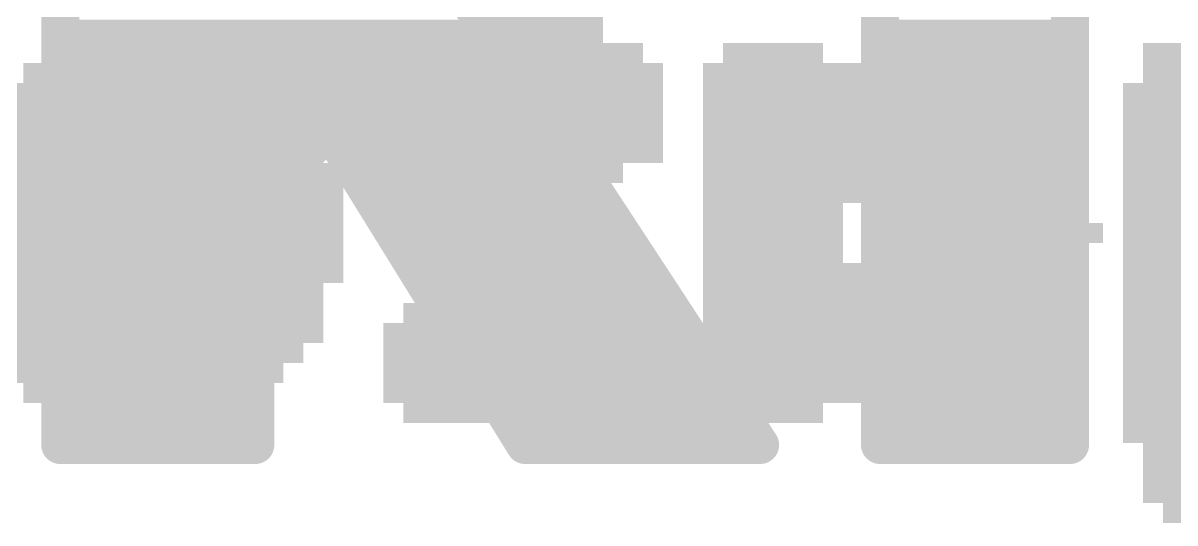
# Model space of a CAD drawing. Extents: x -32 to 103, y -61 to 35.
# Drawn here: x 28.211 to 30.515, y 10.69 to 11.69 of the extents above; entities that cross this region are included whole.
import ezdxf

# ---------------------------------------------------------------- set-up
doc = ezdxf.new("R2010")
doc.units = 0
doc.layers.add('21', color=41, linetype='CONTINUOUS')
doc.layers.add('22', color=40, linetype='CONTINUOUS')

# ---------------------------------------------------------------- blocks, each defined once
blk = doc.blocks.new('RECT')
blk.add_solid([(-0.5, -0.5), (0.5, -0.5), (-0.5, 0.5), (0.5, 0.5)])

msp = doc.modelspace()

# ---------------------------------------------------------------- linework, layer by layer
at = {"layer": '21', "const_width": 0.0762}
for points in [[(28.285, 10.846), (28.285, 12.586)], [(29.925, 10.846), (29.925, 12.006)], [(30.305, 12.006), (30.305, 10.846)], [(29.095, 11.746), (29.685, 10.846)], [(28.285, 11.6586), (29.1523, 11.6586)], [(29.925, 11.6586), (30.305, 11.6586)], [(28.285, 11.5824), (29.2022, 11.5824)], [(29.925, 11.5824), (30.305, 11.5824)], [(28.285, 11.5062), (29.2522, 11.5062)], [(29.925, 11.5062), (30.305, 11.5062)], [(28.825, 11.476), (28.675, 11.336)], [(29.215, 10.846), (28.825, 11.476)], [(28.285, 11.43), (28.7757, 11.43)], [(28.8535, 11.43), (29.3022, 11.43)], [(29.925, 11.43), (30.305, 11.43)], [(28.285, 11.3538), (28.6941, 11.3538)], [(28.9007, 11.3538), (29.3521, 11.3538)], [(29.925, 11.3538), (30.305, 11.3538)], [(28.675, 11.336), (28.675, 10.846)], [(28.285, 11.2776), (28.675, 11.2776)], [(28.9478, 11.2776), (29.4021, 11.2776)], [(29.925, 11.2776), (30.305, 11.2776)], [(28.285, 11.2014), (28.675, 11.2014)], [(28.995, 11.2014), (29.452, 11.2014)], [(29.925, 11.2014), (30.305, 11.2014)], [(28.285, 11.1252), (28.675, 11.1252)], [(29.0422, 11.1252), (29.502, 11.1252)], [(29.925, 11.1252), (30.305, 11.1252)], [(28.285, 11.049), (28.675, 11.049)], [(29.0893, 11.049), (29.5519, 11.049)], [(29.925, 11.049), (30.305, 11.049)], [(28.285, 10.9728), (28.675, 10.9728)], [(29.1365, 10.9728), (29.6019, 10.9728)], [(29.925, 10.9728), (30.305, 10.9728)], [(28.285, 10.8966), (28.675, 10.8966)], [(29.1837, 10.8966), (29.6518, 10.8966)], [(29.925, 10.8966), (30.305, 10.8966)], [(28.675, 10.846), (28.285, 10.846)], [(29.685, 10.846), (29.215, 10.846)], [(30.305, 10.846), (29.925, 10.846)]]:
    msp.add_lwpolyline(points, dxfattribs=at)
at = {"layer": '21', "const_width": 0.0381}
for points in [[(28.285, 11.6776, 1), (28.285, 11.6395)], [(29.1523, 11.6395, 1), (29.1523, 11.6776)], [(29.925, 11.6776, 1), (29.925, 11.6395)], [(30.305, 11.6395, 1), (30.305, 11.6776)], [(28.285, 11.6014, 1), (28.285, 11.5633)], [(29.2022, 11.5633, 1), (29.2022, 11.6014)], [(29.925, 11.6014, 1), (29.925, 11.5633)], [(30.305, 11.5633, 1), (30.305, 11.6014)], [(28.285, 11.5252, 1), (28.285, 11.4871)], [(29.2522, 11.4871, 1), (29.2522, 11.5252)], [(29.925, 11.5252, 1), (29.925, 11.4871)], [(30.305, 11.4871, 1), (30.305, 11.5252)], [(28.8412, 11.486, 1), (28.8088, 11.466)], [(28.838, 11.4621, 1), (28.812, 11.4899)], [(28.285, 11.449, 1), (28.285, 11.4109)], [(28.7757, 11.4109, 1), (28.7757, 11.449)], [(28.8535, 11.449, 1), (28.8535, 11.4109)], [(29.3022, 11.4109, 1), (29.3022, 11.449)], [(29.925, 11.449, 1), (29.925, 11.4109)], [(30.305, 11.4109, 1), (30.305, 11.449)], [(28.285, 11.3728, 1), (28.285, 11.3347)], [(28.6941, 11.3347, 1), (28.6941, 11.3728)], [(28.9007, 11.3728, 1), (28.9007, 11.3347)], [(29.3521, 11.3347, 1), (29.3521, 11.3728)], [(29.925, 11.3728, 1), (29.925, 11.3347)], [(30.305, 11.3347, 1), (30.305, 11.3728)], [(28.6941, 11.336, 1), (28.656, 11.336)], [(28.662, 11.3499, 1), (28.688, 11.3221)], [(28.285, 11.2967, 1), (28.285, 11.2586)], [(28.675, 11.2586, 1), (28.675, 11.2967)], [(28.9478, 11.2967, 1), (28.9478, 11.2586)], [(29.4021, 11.2586, 1), (29.4021, 11.2967)], [(29.925, 11.2967, 1), (29.925, 11.2586)], [(30.305, 11.2586, 1), (30.305, 11.2967)], [(28.285, 11.2205, 1), (28.285, 11.1824)], [(28.675, 11.1824, 1), (28.675, 11.2205)], [(28.995, 11.2205, 1), (28.995, 11.1824)], [(29.452, 11.1824, 1), (29.452, 11.2205)], [(29.925, 11.2205, 1), (29.925, 11.1824)], [(30.305, 11.1824, 1), (30.305, 11.2205)], [(28.285, 11.1443, 1), (28.285, 11.1062)], [(28.675, 11.1062, 1), (28.675, 11.1443)], [(29.0422, 11.1443, 1), (29.0422, 11.1062)], [(29.502, 11.1062, 1), (29.502, 11.1443)], [(29.925, 11.1443, 1), (29.925, 11.1062)], [(30.305, 11.1062, 1), (30.305, 11.1443)], [(28.285, 11.0681, 1), (28.285, 11.03)], [(28.675, 11.03, 1), (28.675, 11.0681)], [(29.0893, 11.0681, 1), (29.0893, 11.03)], [(29.5519, 11.03, 1), (29.5519, 11.0681)], [(29.925, 11.0681, 1), (29.925, 11.03)], [(30.305, 11.03, 1), (30.305, 11.0681)], [(28.285, 10.9919, 1), (28.285, 10.9538)], [(28.675, 10.9538, 1), (28.675, 10.9919)], [(29.1365, 10.9919, 1), (29.1365, 10.9538)], [(29.6019, 10.9538, 1), (29.6019, 10.9919)], [(29.925, 10.9919, 1), (29.925, 10.9538)], [(30.305, 10.9538, 1), (30.305, 10.9919)], [(28.285, 10.9157, 1), (28.285, 10.8776)], [(28.675, 10.8776, 1), (28.675, 10.9157)], [(29.1837, 10.9157, 1), (29.1837, 10.8776)], [(29.6518, 10.8776, 1), (29.6518, 10.9157)], [(29.925, 10.9157, 1), (29.925, 10.8776)], [(30.305, 10.8776, 1), (30.305, 10.9157)], [(28.285, 10.8651, 1), (28.285, 10.827)], [(28.675, 10.827, 1), (28.675, 10.8651)], [(29.215, 10.8651, 1), (29.215, 10.827)], [(29.685, 10.827, 1), (29.685, 10.8651)], [(29.925, 10.8651, 1), (29.925, 10.827)], [(30.305, 10.827, 1), (30.305, 10.8651)], [(28.266, 10.846, 1), (28.3041, 10.846)], [(28.656, 10.846, 1), (28.6941, 10.846)], [(29.1988, 10.836, 1), (29.2312, 10.856)], [(29.6691, 10.8356, 1), (29.7009, 10.8564)], [(29.906, 10.846, 1), (29.9441, 10.846)], [(30.2859, 10.846, 1), (30.324, 10.846)]]:
    msp.add_lwpolyline(points, format="xyb", dxfattribs=at)

# ---------------------------------------------------------------- block references
at = {"layer": '22', "yscale": 0.04, "rotation": 180}
for p, xscale in [((29.231, 11.71), 0.28), ((28.451, 11.67), 0.08), ((29.231, 11.67), 0.28), ((28.431, 11.63), 0.36), ((29.191, 11.63), 0.52), ((29.711, 11.63), 0.2), ((29.991, 11.63), 0.2), ((30.551, 11.63), 0.2), ((28.451, 11.59), 0.48), ((29.191, 11.59), 0.6), ((29.871, 11.59), 0.6), ((30.731, 11.59), 0.56), ((28.451, 11.55), 0.56), ((29.191, 11.55), 0.6), ((29.891, 11.55), 0.64), ((30.751, 11.55), 0.68), ((28.451, 11.51), 0.64), ((29.191, 11.51), 0.6), ((29.911, 11.51), 0.68), ((30.751, 11.51), 0.68), ((28.451, 11.47), 0.72), ((29.191, 11.47), 0.6), ((29.931, 11.47), 0.72), ((30.771, 11.47), 0.72), ((28.451, 11.43), 0.72), ((29.191, 11.43), 0.6), ((29.951, 11.43), 0.76), ((30.791, 11.43), 0.76), ((28.211, 11.39), 0.32), ((28.691, 11.39), 0.32), ((29.011, 11.39), 0.08), ((29.251, 11.39), 0.32), ((29.951, 11.39), 0.76), ((30.591, 11.39), 0.36), ((28.191, 11.35), 0.28), ((28.711, 11.35), 0.28), ((29.231, 11.35), 0.28), ((29.731, 11.35), 0.32), ((30.191, 11.35), 0.28), ((30.571, 11.35), 0.32), ((28.191, 11.31), 0.28), ((28.711, 11.31), 0.28), ((29.231, 11.31), 0.28), ((29.711, 11.31), 0.28), ((30.211, 11.31), 0.24), ((30.551, 11.31), 0.28), ((28.191, 11.27), 0.28), ((28.711, 11.27), 0.28), ((29.231, 11.27), 0.28), ((29.711, 11.27), 0.28), ((30.231, 11.27), 0.28), ((30.551, 11.27), 0.28), ((28.191, 11.23), 0.28), ((28.711, 11.23), 0.28), ((29.231, 11.23), 0.28), ((29.711, 11.23), 0.28), ((30.211, 11.23), 0.24), ((30.551, 11.23), 0.28), ((28.191, 11.19), 0.28), ((28.711, 11.19), 0.28), ((29.231, 11.19), 0.28), ((29.731, 11.19), 0.32), ((30.191, 11.19), 0.28), ((30.571, 11.19), 0.32), ((28.211, 11.15), 0.32), ((28.651, 11.15), 0.32), ((29.231, 11.15), 0.28), ((29.951, 11.15), 0.76), ((30.791, 11.15), 0.76), ((28.451, 11.11), 0.72), ((29.171, 11.11), 0.4), ((29.951, 11.11), 0.76), ((30.771, 11.11), 0.72), ((28.451, 11.07), 0.72), ((29.151, 11.07), 0.44), ((29.931, 11.07), 0.72), ((30.771, 11.07), 0.72), ((28.451, 11.03), 0.64), ((29.131, 11.03), 0.4), ((29.911, 11.03), 0.68), ((30.751, 11.03), 0.68), ((28.451, 10.99), 0.56), ((29.131, 10.99), 0.4), ((29.891, 10.99), 0.64), ((30.731, 10.99), 0.64), ((28.451, 10.95), 0.48), ((29.111, 10.95), 0.36), ((29.871, 10.95), 0.6), ((30.711, 10.95), 0.6), ((28.451, 10.91), 0.32), ((29.091, 10.91), 0.24), ((29.711, 10.91), 0.2), ((29.991, 10.91), 0.2), ((30.551, 10.91), 0.28), ((28.431, 10.87), 0.04), ((30.551, 10.87), 0.28), ((30.591, 10.83), 0.28), ((30.771, 10.79), 0.64), ((30.791, 10.75), 0.68), ((30.811, 10.71), 0.64)]:
    msp.add_blockref('RECT', p, dxfattribs=dict(at, xscale=xscale))

doc.saveas('drawing.dxf')
